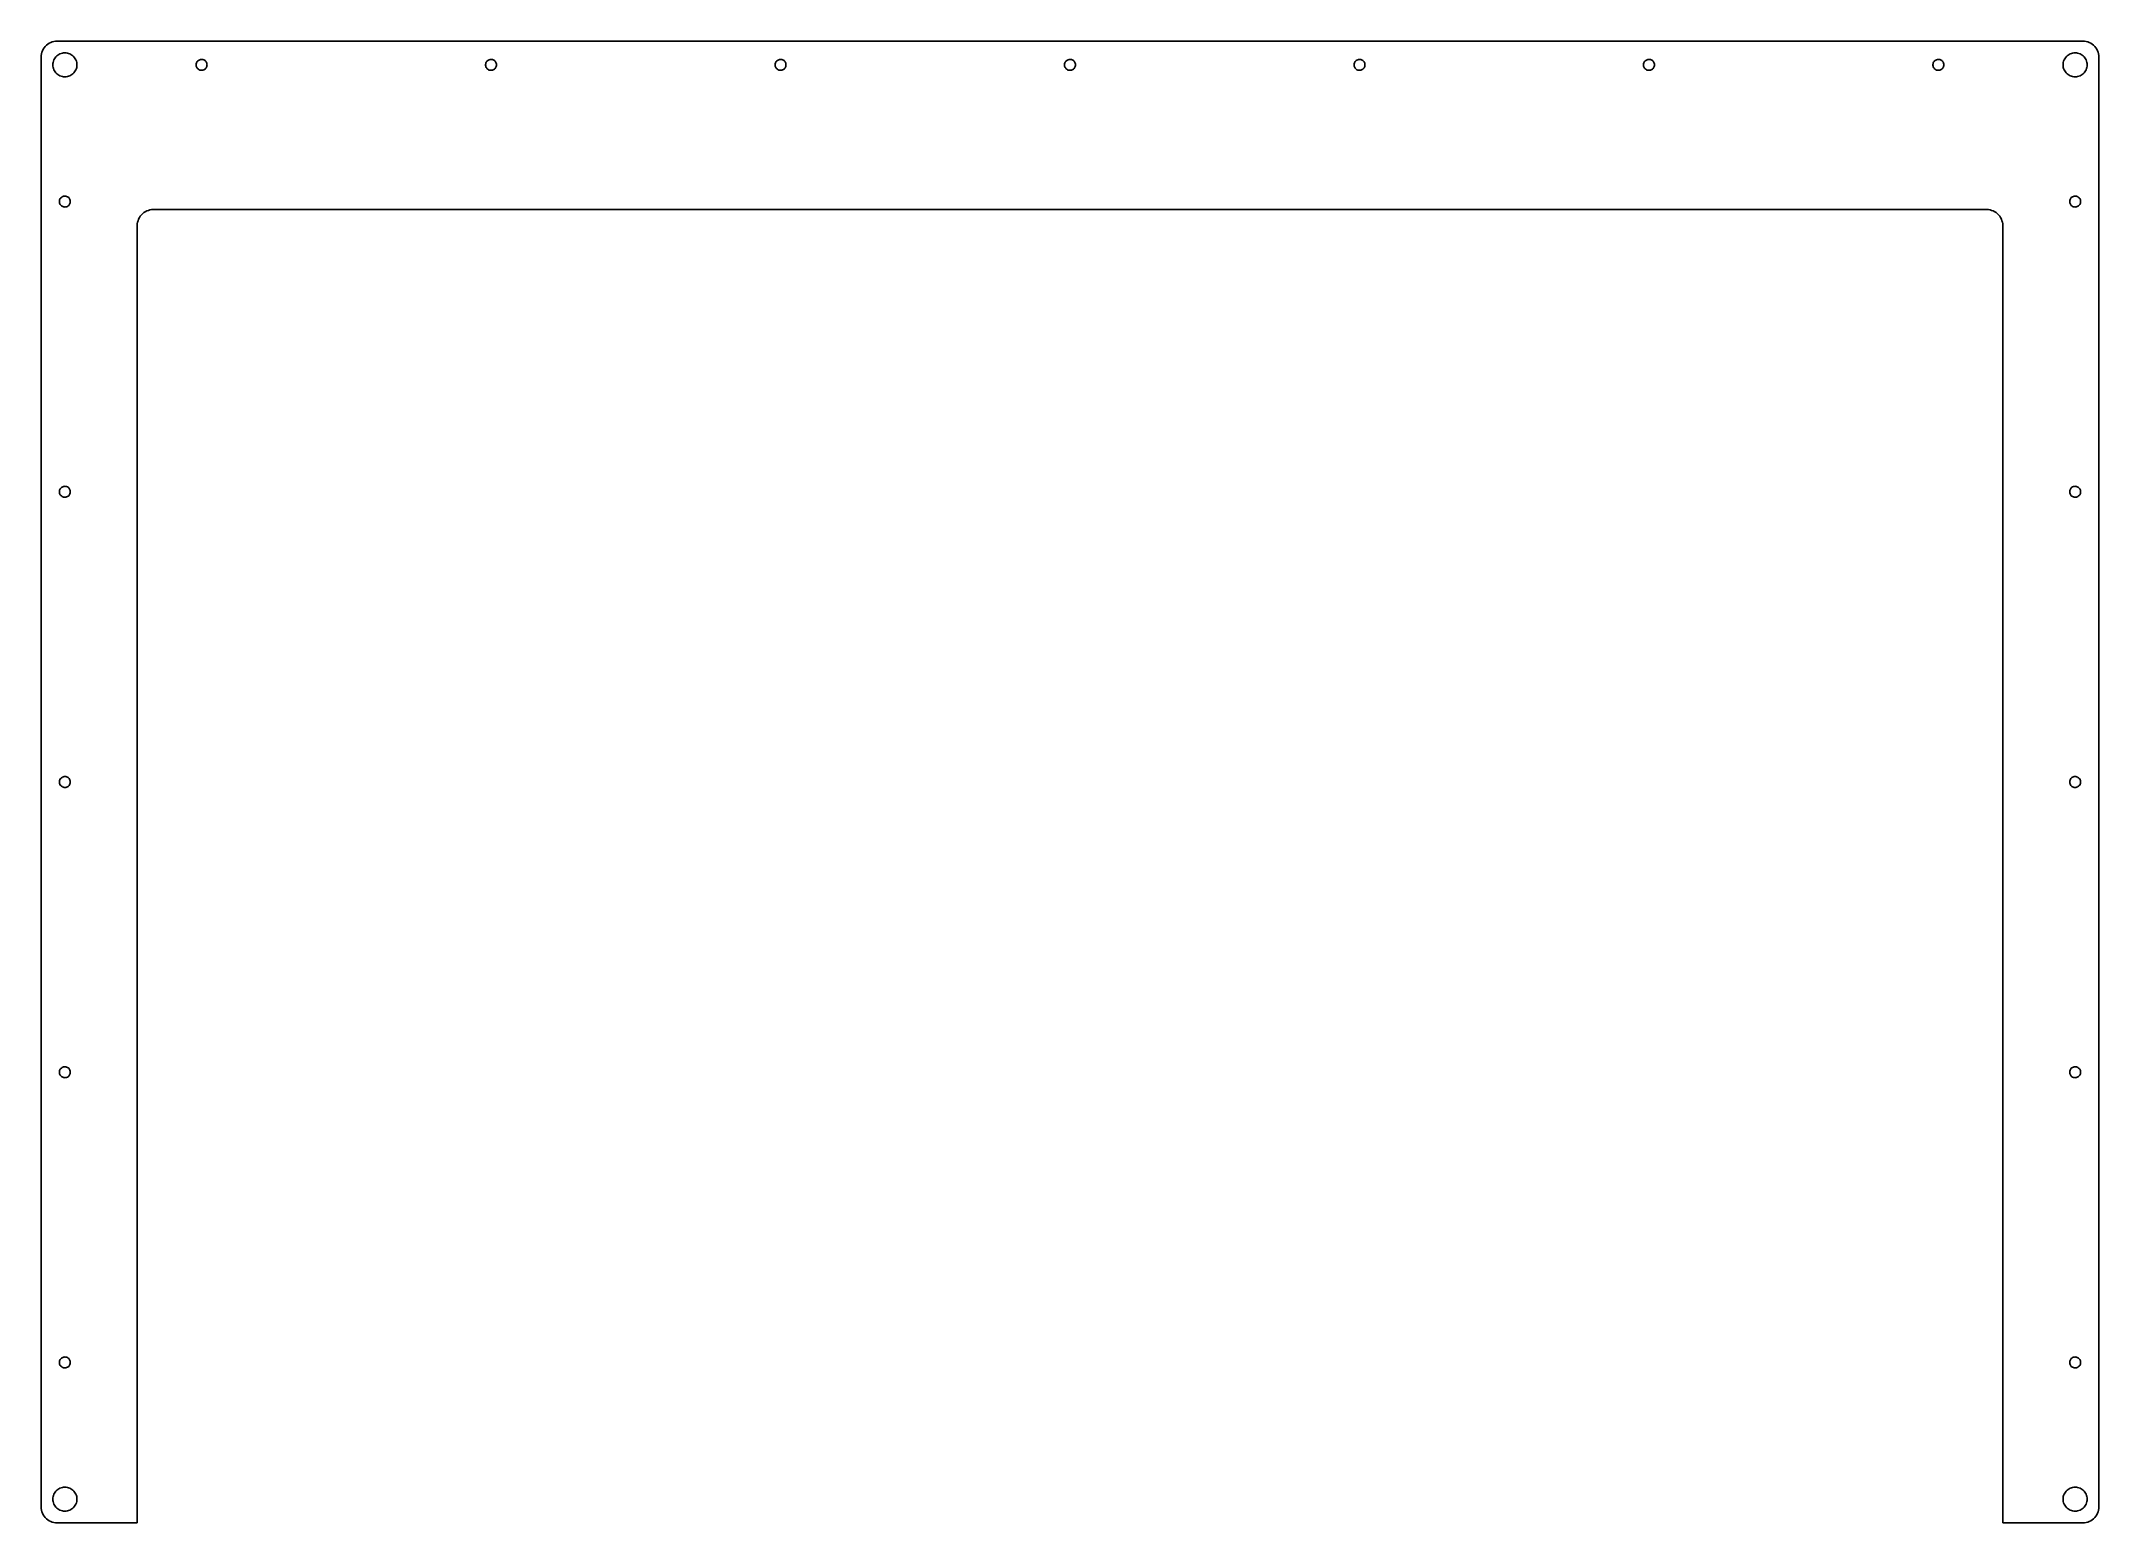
# Model space of a CAD drawing. Header units: metres. Extents: x -320 to 320, y -230 to 230.
import ezdxf

# ---------------------------------------------------------------- set-up
doc = ezdxf.new("R2010")
doc.units = ezdxf.units.M

msp = doc.modelspace()

# ---------------------------------------------------------------- linework, layer by layer
for p, q in [((-315.398, 230.348), (-315.915, 230.266)), ((-314.875, 230.375), (-315.398, 230.348)), ((314.875, 230.375), (-314.875, 230.375)), ((315.398, 230.348), (314.875, 230.375)), ((315.915, 230.266), (315.398, 230.348)), ((-319.848, 225.898), (-319.875, 225.375)), ((-319.875, 225.375), (-319.875, -225.375)), ((-319.766, 226.415), (-319.848, 225.898)), ((-319.63, 226.92), (-319.766, 226.415)), ((-319.443, 227.409), (-319.63, 226.92)), ((-319.205, 227.875), (-319.443, 227.409)), ((-318.92, 228.314), (-319.205, 227.875)), ((-318.591, 228.721), (-318.92, 228.314)), ((-318.221, 229.091), (-318.591, 228.721)), ((-317.814, 229.42), (-318.221, 229.091)), ((-317.375, 229.705), (-317.814, 229.42)), ((-316.909, 229.943), (-317.375, 229.705)), ((-316.42, 230.13), (-316.909, 229.943)), ((-315.915, 230.266), (-316.42, 230.13)), ((-316.168, 223.78), (-316.066, 224.159)), ((-316.066, 224.159), (-315.926, 224.525)), ((-315.926, 224.525), (-315.748, 224.875)), ((-315.748, 224.875), (-315.534, 225.204)), ((-315.534, 225.204), (-315.287, 225.509)), ((-315.287, 225.509), (-315.009, 225.787)), ((-315.009, 225.787), (-314.704, 226.034)), ((-314.704, 226.034), (-314.375, 226.248)), ((-314.375, 226.248), (-314.025, 226.426)), ((-314.025, 226.426), (-313.659, 226.566)), ((-313.659, 226.566), (-313.28, 226.668)), ((-313.28, 226.668), (-312.892, 226.729)), ((-312.892, 226.729), (-312.5, 226.75)), ((-312.5, 226.75), (-312.108, 226.729)), ((-312.108, 226.729), (-311.72, 226.668)), ((-311.72, 226.668), (-311.341, 226.566)), ((-311.341, 226.566), (-310.975, 226.426)), ((-310.975, 226.426), (-310.625, 226.248)), ((-310.625, 226.248), (-310.296, 226.034)), ((-310.296, 226.034), (-309.991, 225.787)), ((-309.991, 225.787), (-309.713, 225.509)), ((-309.713, 225.509), (-309.466, 225.204)), ((-309.466, 225.204), (-309.252, 224.875)), ((-309.252, 224.875), (-309.074, 224.525)), ((-309.074, 224.525), (-308.934, 224.159)), ((-308.934, 224.159), (-308.832, 223.78)), ((-271.482, 223.832), (-271.346, 224.039)), ((-271.346, 224.039), (-271.18, 224.224)), ((-271.18, 224.224), (-270.989, 224.383)), ((-270.989, 224.383), (-270.777, 224.512)), ((-270.777, 224.512), (-270.549, 224.609)), ((-270.549, 224.609), (-270.309, 224.672)), ((-270.309, 224.672), (-270.062, 224.699)), ((-270.062, 224.699), (-269.814, 224.69)), ((-269.814, 224.69), (-269.57, 224.645)), ((-269.57, 224.645), (-269.335, 224.565)), ((-269.335, 224.565), (-269.114, 224.451)), ((-269.114, 224.451), (-268.913, 224.307)), ((-268.913, 224.307), (-268.734, 224.134)), ((-268.734, 224.134), (-268.582, 223.938)), ((-268.582, 223.938), (-268.461, 223.722)), ((-181.482, 223.832), (-181.346, 224.039)), ((-181.346, 224.039), (-181.18, 224.224)), ((-181.18, 224.224), (-180.989, 224.383)), ((-180.989, 224.383), (-180.777, 224.512)), ((-180.777, 224.512), (-180.549, 224.609)), ((-180.549, 224.609), (-180.309, 224.672)), ((-180.309, 224.672), (-180.062, 224.699)), ((-180.062, 224.699), (-179.814, 224.69)), ((-179.814, 224.69), (-179.57, 224.645)), ((-179.57, 224.645), (-179.335, 224.565)), ((-179.335, 224.565), (-179.114, 224.451)), ((-179.114, 224.451), (-178.913, 224.307)), ((-178.913, 224.307), (-178.734, 224.134)), ((-178.734, 224.134), (-178.582, 223.938)), ((-178.582, 223.938), (-178.461, 223.722)), ((-91.4825, 223.832), (-91.3455, 224.039)), ((-91.3455, 224.039), (-91.1799, 224.224)), ((-91.1799, 224.224), (-90.9892, 224.383)), ((-90.9892, 224.383), (-90.7773, 224.512)), ((-90.7773, 224.512), (-90.5489, 224.609)), ((-90.5489, 224.609), (-90.3088, 224.672)), ((-90.3088, 224.672), (-90.0621, 224.699)), ((-90.0621, 224.699), (-89.8141, 224.69)), ((-89.8141, 224.69), (-89.57, 224.645)), ((-89.57, 224.645), (-89.3351, 224.565)), ((-89.3351, 224.565), (-89.1144, 224.451)), ((-89.1144, 224.451), (-88.9126, 224.307)), ((-88.9126, 224.307), (-88.7339, 224.134)), ((-88.7339, 224.134), (-88.5822, 223.938)), ((-88.5822, 223.938), (-88.4607, 223.722)), ((-1.48248, 223.832), (-1.34554, 224.039)), ((-1.34554, 224.039), (-1.17992, 224.224)), ((-1.17992, 224.224), (-0.989151, 224.383)), ((-0.989151, 224.383), (-0.777298, 224.512)), ((-0.777298, 224.512), (-0.548889, 224.609)), ((-0.548889, 224.609), (-0.308777, 224.672)), ((-0.308777, 224.672), (-0.062073, 224.699)), ((-0.062073, 224.699), (0.185928, 224.69)), ((0.185928, 224.69), (0.429977, 224.645)), ((0.429977, 224.645), (0.664871, 224.565)), ((0.664871, 224.565), (0.88559, 224.451)), ((0.88559, 224.451), (1.08743, 224.307)), ((1.08743, 224.307), (1.2661, 224.134)), ((1.2661, 224.134), (1.41779, 223.938)), ((1.41779, 223.938), (1.53926, 223.722)), ((88.5175, 223.832), (88.6544, 224.039)), ((88.6544, 224.039), (88.8201, 224.224)), ((88.8201, 224.224), (89.0108, 224.383)), ((89.0108, 224.383), (89.2227, 224.512)), ((89.2227, 224.512), (89.4511, 224.609)), ((89.4511, 224.609), (89.6912, 224.672)), ((89.6912, 224.672), (89.9379, 224.699)), ((89.9379, 224.699), (90.1859, 224.69)), ((90.1859, 224.69), (90.43, 224.645)), ((90.43, 224.645), (90.6649, 224.565)), ((90.6649, 224.565), (90.8856, 224.451)), ((90.8856, 224.451), (91.0874, 224.307)), ((91.0874, 224.307), (91.2661, 224.134)), ((91.2661, 224.134), (91.4178, 223.938)), ((91.4178, 223.938), (91.5393, 223.722)), ((178.518, 223.832), (178.654, 224.039)), ((178.654, 224.039), (178.82, 224.224)), ((178.82, 224.224), (179.011, 224.383)), ((179.011, 224.383), (179.223, 224.512)), ((179.223, 224.512), (179.451, 224.609)), ((179.451, 224.609), (179.691, 224.672)), ((179.691, 224.672), (179.938, 224.699)), ((179.938, 224.699), (180.186, 224.69)), ((180.186, 224.69), (180.43, 224.645)), ((180.43, 224.645), (180.665, 224.565)), ((180.665, 224.565), (180.886, 224.451)), ((180.886, 224.451), (181.087, 224.307)), ((181.087, 224.307), (181.266, 224.134)), ((181.266, 224.134), (181.418, 223.938)), ((181.418, 223.938), (181.539, 223.722)), ((268.518, 223.832), (268.654, 224.039)), ((268.654, 224.039), (268.82, 224.224)), ((268.82, 224.224), (269.011, 224.383)), ((269.011, 224.383), (269.223, 224.512)), ((269.223, 224.512), (269.451, 224.609)), ((269.451, 224.609), (269.691, 224.672)), ((269.691, 224.672), (269.938, 224.699)), ((269.938, 224.699), (270.186, 224.69)), ((270.186, 224.69), (270.43, 224.645)), ((270.43, 224.645), (270.665, 224.565)), ((270.665, 224.565), (270.886, 224.451)), ((270.886, 224.451), (271.087, 224.307)), ((271.087, 224.307), (271.266, 224.134)), ((271.266, 224.134), (271.418, 223.938)), ((271.418, 223.938), (271.539, 223.722)), ((308.832, 223.78), (308.934, 224.159)), ((308.934, 224.159), (309.074, 224.525)), ((309.074, 224.525), (309.252, 224.875)), ((309.252, 224.875), (309.466, 225.204)), ((309.466, 225.204), (309.713, 225.509)), ((309.713, 225.509), (309.991, 225.787)), ((309.991, 225.787), (310.296, 226.034)), ((310.296, 226.034), (310.625, 226.248)), ((310.625, 226.248), (310.975, 226.426)), ((310.975, 226.426), (311.341, 226.566)), ((311.341, 226.566), (311.72, 226.668)), ((311.72, 226.668), (312.108, 226.729)), ((312.108, 226.729), (312.5, 226.75)), ((312.5, 226.75), (312.892, 226.729)), ((312.892, 226.729), (313.28, 226.668)), ((313.28, 226.668), (313.659, 226.566)), ((313.659, 226.566), (314.025, 226.426)), ((314.025, 226.426), (314.375, 226.248)), ((314.375, 226.248), (314.704, 226.034)), ((314.704, 226.034), (315.009, 225.787)), ((315.009, 225.787), (315.287, 225.509)), ((315.287, 225.509), (315.534, 225.204)), ((315.534, 225.204), (315.748, 224.875)), ((315.748, 224.875), (315.926, 224.525)), ((316.42, 230.13), (315.915, 230.266)), ((315.926, 224.525), (316.066, 224.159)), ((316.066, 224.159), (316.168, 223.78)), ((316.909, 229.943), (316.42, 230.13)), ((317.375, 229.705), (316.909, 229.943)), ((317.814, 229.42), (317.375, 229.705)), ((318.221, 229.091), (317.814, 229.42)), ((318.591, 228.721), (318.221, 229.091)), ((318.92, 228.314), (318.591, 228.721)), ((319.205, 227.875), (318.92, 228.314)), ((319.443, 227.409), (319.205, 227.875)), ((319.63, 226.92), (319.443, 227.409)), ((319.766, 226.415), (319.63, 226.92)), ((319.848, 225.898), (319.766, 226.415)), ((319.875, 225.375), (319.848, 225.898)), ((319.875, -225.375), (319.875, 225.375)), ((-316.25, 223), (-316.229, 223.392)), ((-316.229, 222.608), (-316.25, 223)), ((-316.229, 223.392), (-316.168, 223.78)), ((-316.168, 222.22), (-316.229, 222.608)), ((-316.066, 221.841), (-316.168, 222.22)), ((-315.926, 221.475), (-316.066, 221.841)), ((-315.748, 221.125), (-315.926, 221.475)), ((-315.534, 220.796), (-315.748, 221.125)), ((-315.287, 220.491), (-315.534, 220.796)), ((-315.009, 220.213), (-315.287, 220.491)), ((-314.704, 219.966), (-315.009, 220.213)), ((-314.375, 219.752), (-314.704, 219.966)), ((-314.025, 219.574), (-314.375, 219.752)), ((-313.659, 219.434), (-314.025, 219.574)), ((-313.28, 219.332), (-313.659, 219.434)), ((-312.892, 219.271), (-313.28, 219.332)), ((-312.5, 219.25), (-312.892, 219.271)), ((-312.108, 219.271), (-312.5, 219.25)), ((-311.72, 219.332), (-312.108, 219.271)), ((-311.341, 219.434), (-311.72, 219.332)), ((-310.975, 219.574), (-311.341, 219.434)), ((-310.625, 219.752), (-310.975, 219.574)), ((-310.296, 219.966), (-310.625, 219.752)), ((-309.991, 220.213), (-310.296, 219.966)), ((-309.713, 220.491), (-309.991, 220.213)), ((-309.466, 220.796), (-309.713, 220.491)), ((-309.252, 221.125), (-309.466, 220.796)), ((-309.074, 221.475), (-309.252, 221.125)), ((-308.934, 221.841), (-309.074, 221.475)), ((-308.832, 222.22), (-308.934, 221.841)), ((-308.832, 223.78), (-308.771, 223.392)), ((-308.771, 222.608), (-308.832, 222.22)), ((-308.771, 223.392), (-308.75, 223)), ((-308.75, 223), (-308.771, 222.608)), ((-271.695, 223.124), (-271.659, 223.37)), ((-271.695, 222.876), (-271.695, 223.124)), ((-271.659, 222.63), (-271.695, 222.876)), ((-271.659, 223.37), (-271.588, 223.607)), ((-271.588, 222.393), (-271.659, 222.63)), ((-271.588, 223.607), (-271.482, 223.832)), ((-271.482, 222.168), (-271.588, 222.393)), ((-271.346, 221.961), (-271.482, 222.168)), ((-271.18, 221.776), (-271.346, 221.961)), ((-270.989, 221.617), (-271.18, 221.776)), ((-270.777, 221.488), (-270.989, 221.617)), ((-270.549, 221.391), (-270.777, 221.488)), ((-270.309, 221.328), (-270.549, 221.391)), ((-270.062, 221.301), (-270.309, 221.328)), ((-269.814, 221.31), (-270.062, 221.301)), ((-269.57, 221.355), (-269.814, 221.31)), ((-269.335, 221.435), (-269.57, 221.355)), ((-269.114, 221.549), (-269.335, 221.435)), ((-268.913, 221.693), (-269.114, 221.549)), ((-268.734, 221.866), (-268.913, 221.693)), ((-268.582, 222.062), (-268.734, 221.866)), ((-268.461, 222.278), (-268.582, 222.062)), ((-268.461, 223.722), (-268.372, 223.49)), ((-268.372, 222.51), (-268.461, 222.278)), ((-268.372, 223.49), (-268.318, 223.248)), ((-268.318, 222.752), (-268.372, 222.51)), ((-268.318, 223.248), (-268.3, 223)), ((-268.3, 223), (-268.318, 222.752)), ((-181.695, 223.124), (-181.659, 223.37)), ((-181.695, 222.876), (-181.695, 223.124)), ((-181.659, 222.63), (-181.695, 222.876)), ((-181.659, 223.37), (-181.588, 223.607)), ((-181.588, 222.393), (-181.659, 222.63)), ((-181.588, 223.607), (-181.482, 223.832)), ((-181.482, 222.168), (-181.588, 222.393)), ((-181.346, 221.961), (-181.482, 222.168)), ((-181.18, 221.776), (-181.346, 221.961)), ((-180.989, 221.617), (-181.18, 221.776)), ((-180.777, 221.488), (-180.989, 221.617)), ((-180.549, 221.391), (-180.777, 221.488)), ((-180.309, 221.328), (-180.549, 221.391)), ((-180.062, 221.301), (-180.309, 221.328)), ((-179.814, 221.31), (-180.062, 221.301)), ((-179.57, 221.355), (-179.814, 221.31)), ((-179.335, 221.435), (-179.57, 221.355)), ((-179.114, 221.549), (-179.335, 221.435)), ((-178.913, 221.693), (-179.114, 221.549)), ((-178.734, 221.866), (-178.913, 221.693)), ((-178.582, 222.062), (-178.734, 221.866)), ((-178.461, 222.278), (-178.582, 222.062)), ((-178.461, 223.722), (-178.372, 223.49)), ((-178.372, 222.51), (-178.461, 222.278)), ((-178.372, 223.49), (-178.318, 223.248)), ((-178.318, 222.752), (-178.372, 222.51)), ((-178.318, 223.248), (-178.3, 223)), ((-178.3, 223), (-178.318, 222.752)), ((-91.6955, 223.124), (-91.6593, 223.37)), ((-91.6955, 222.876), (-91.6955, 223.124)), ((-91.6593, 222.63), (-91.6955, 222.876)), ((-91.6593, 223.37), (-91.5878, 223.607)), ((-91.5878, 222.393), (-91.6593, 222.63)), ((-91.5878, 223.607), (-91.4825, 223.832)), ((-91.4825, 222.168), (-91.5878, 222.393)), ((-91.3455, 221.961), (-91.4825, 222.168)), ((-91.1799, 221.776), (-91.3455, 221.961)), ((-90.9892, 221.617), (-91.1799, 221.776)), ((-90.7773, 221.488), (-90.9892, 221.617)), ((-90.5489, 221.391), (-90.7773, 221.488)), ((-90.3088, 221.328), (-90.5489, 221.391)), ((-90.0621, 221.301), (-90.3088, 221.328)), ((-89.8141, 221.31), (-90.0621, 221.301)), ((-89.57, 221.355), (-89.8141, 221.31)), ((-89.3351, 221.435), (-89.57, 221.355)), ((-89.1144, 221.549), (-89.3351, 221.435)), ((-88.9126, 221.693), (-89.1144, 221.549)), ((-88.7339, 221.866), (-88.9126, 221.693)), ((-88.5822, 222.062), (-88.7339, 221.866)), ((-88.4607, 222.278), (-88.5822, 222.062)), ((-88.4607, 223.722), (-88.3721, 223.49)), ((-88.3721, 222.51), (-88.4607, 222.278)), ((-88.3721, 223.49), (-88.3181, 223.248)), ((-88.3181, 222.752), (-88.3721, 222.51)), ((-88.3181, 223.248), (-88.3, 223)), ((-88.3, 223), (-88.3181, 222.752)), ((-1.69545, 223.124), (-1.65932, 223.37)), ((-1.69545, 222.876), (-1.69545, 223.124)), ((-1.65932, 222.63), (-1.69545, 222.876)), ((-1.65932, 223.37), (-1.58781, 223.607)), ((-1.58781, 222.393), (-1.65932, 222.63)), ((-1.58781, 223.607), (-1.48248, 223.832)), ((-1.48248, 222.168), (-1.58781, 222.393)), ((-1.34554, 221.961), (-1.48248, 222.168)), ((-1.17992, 221.776), (-1.34554, 221.961)), ((-0.989151, 221.617), (-1.17992, 221.776)), ((-0.777298, 221.488), (-0.989151, 221.617)), ((-0.548889, 221.391), (-0.777298, 221.488)), ((-0.308777, 221.328), (-0.548889, 221.391)), ((-0.062073, 221.301), (-0.308777, 221.328)), ((0.185928, 221.31), (-0.062073, 221.301)), ((0.429977, 221.355), (0.185928, 221.31)), ((0.664871, 221.435), (0.429977, 221.355)), ((0.88559, 221.549), (0.664871, 221.435)), ((1.08743, 221.693), (0.88559, 221.549)), ((1.2661, 221.866), (1.08743, 221.693)), ((1.41779, 222.062), (1.2661, 221.866)), ((1.53926, 222.278), (1.41779, 222.062)), ((1.53926, 223.722), (1.62791, 223.49)), ((1.62791, 222.51), (1.53926, 222.278)), ((1.62791, 223.49), (1.68187, 223.248)), ((1.68187, 222.752), (1.62791, 222.51)), ((1.68187, 223.248), (1.7, 223)), ((1.7, 223), (1.68187, 222.752)), ((88.3045, 223.124), (88.3407, 223.37)), ((88.3045, 222.876), (88.3045, 223.124)), ((88.3407, 222.63), (88.3045, 222.876)), ((88.3407, 223.37), (88.4122, 223.607)), ((88.4122, 222.393), (88.3407, 222.63)), ((88.4122, 223.607), (88.5175, 223.832)), ((88.5175, 222.168), (88.4122, 222.393)), ((88.6544, 221.961), (88.5175, 222.168)), ((88.8201, 221.776), (88.6544, 221.961)), ((89.0108, 221.617), (88.8201, 221.776)), ((89.2227, 221.488), (89.0108, 221.617)), ((89.4511, 221.391), (89.2227, 221.488)), ((89.6912, 221.328), (89.4511, 221.391)), ((89.9379, 221.301), (89.6912, 221.328)), ((90.1859, 221.31), (89.9379, 221.301)), ((90.43, 221.355), (90.1859, 221.31)), ((90.6649, 221.435), (90.43, 221.355)), ((90.8856, 221.549), (90.6649, 221.435)), ((91.0874, 221.693), (90.8856, 221.549)), ((91.2661, 221.866), (91.0874, 221.693)), ((91.4178, 222.062), (91.2661, 221.866)), ((91.5393, 222.278), (91.4178, 222.062)), ((91.5393, 223.722), (91.6279, 223.49)), ((91.6279, 222.51), (91.5393, 222.278)), ((91.6279, 223.49), (91.6819, 223.248)), ((91.6819, 222.752), (91.6279, 222.51)), ((91.6819, 223.248), (91.7, 223)), ((91.7, 223), (91.6819, 222.752)), ((178.305, 223.124), (178.341, 223.37)), ((178.305, 222.876), (178.305, 223.124)), ((178.341, 222.63), (178.305, 222.876)), ((178.341, 223.37), (178.412, 223.607)), ((178.412, 222.393), (178.341, 222.63)), ((178.412, 223.607), (178.518, 223.832)), ((178.518, 222.168), (178.412, 222.393)), ((178.654, 221.961), (178.518, 222.168)), ((178.82, 221.776), (178.654, 221.961)), ((179.011, 221.617), (178.82, 221.776)), ((179.223, 221.488), (179.011, 221.617)), ((179.451, 221.391), (179.223, 221.488)), ((179.691, 221.328), (179.451, 221.391)), ((179.938, 221.301), (179.691, 221.328)), ((180.186, 221.31), (179.938, 221.301)), ((180.43, 221.355), (180.186, 221.31)), ((180.665, 221.435), (180.43, 221.355)), ((180.886, 221.549), (180.665, 221.435)), ((181.087, 221.693), (180.886, 221.549)), ((181.266, 221.866), (181.087, 221.693)), ((181.418, 222.062), (181.266, 221.866)), ((181.539, 222.278), (181.418, 222.062)), ((181.539, 223.722), (181.628, 223.49)), ((181.628, 222.51), (181.539, 222.278)), ((181.628, 223.49), (181.682, 223.248)), ((181.682, 222.752), (181.628, 222.51)), ((181.682, 223.248), (181.7, 223)), ((181.7, 223), (181.682, 222.752)), ((268.305, 223.124), (268.341, 223.37)), ((268.305, 222.876), (268.305, 223.124)), ((268.341, 222.63), (268.305, 222.876)), ((268.341, 223.37), (268.412, 223.607)), ((268.412, 222.393), (268.341, 222.63)), ((268.412, 223.607), (268.518, 223.832)), ((268.518, 222.168), (268.412, 222.393)), ((268.654, 221.961), (268.518, 222.168)), ((268.82, 221.776), (268.654, 221.961)), ((269.011, 221.617), (268.82, 221.776)), ((269.223, 221.488), (269.011, 221.617)), ((269.451, 221.391), (269.223, 221.488)), ((269.691, 221.328), (269.451, 221.391)), ((269.938, 221.301), (269.691, 221.328)), ((270.186, 221.31), (269.938, 221.301)), ((270.43, 221.355), (270.186, 221.31)), ((270.665, 221.435), (270.43, 221.355)), ((270.886, 221.549), (270.665, 221.435)), ((271.087, 221.693), (270.886, 221.549)), ((271.266, 221.866), (271.087, 221.693)), ((271.418, 222.062), (271.266, 221.866)), ((271.539, 222.278), (271.418, 222.062)), ((271.539, 223.722), (271.628, 223.49)), ((271.628, 222.51), (271.539, 222.278)), ((271.628, 223.49), (271.682, 223.248)), ((271.682, 222.752), (271.628, 222.51)), ((271.682, 223.248), (271.7, 223)), ((271.7, 223), (271.682, 222.752)), ((308.75, 223), (308.771, 223.392)), ((308.771, 222.608), (308.75, 223)), ((308.771, 223.392), (308.832, 223.78)), ((308.832, 222.22), (308.771, 222.608)), ((308.934, 221.841), (308.832, 222.22)), ((309.074, 221.475), (308.934, 221.841)), ((309.252, 221.125), (309.074, 221.475)), ((309.466, 220.796), (309.252, 221.125)), ((309.713, 220.491), (309.466, 220.796)), ((309.991, 220.213), (309.713, 220.491)), ((310.296, 219.966), (309.991, 220.213)), ((310.625, 219.752), (310.296, 219.966)), ((310.975, 219.574), (310.625, 219.752)), ((311.341, 219.434), (310.975, 219.574)), ((311.72, 219.332), (311.341, 219.434)), ((312.108, 219.271), (311.72, 219.332)), ((312.5, 219.25), (312.108, 219.271)), ((312.892, 219.271), (312.5, 219.25)), ((313.28, 219.332), (312.892, 219.271)), ((313.659, 219.434), (313.28, 219.332)), ((314.025, 219.574), (313.659, 219.434)), ((314.375, 219.752), (314.025, 219.574)), ((314.704, 219.966), (314.375, 219.752)), ((315.009, 220.213), (314.704, 219.966)), ((315.287, 220.491), (315.009, 220.213)), ((315.534, 220.796), (315.287, 220.491)), ((315.748, 221.125), (315.534, 220.796)), ((315.926, 221.475), (315.748, 221.125)), ((316.066, 221.841), (315.926, 221.475)), ((316.168, 222.22), (316.066, 221.841)), ((316.168, 223.78), (316.229, 223.392)), ((316.229, 222.608), (316.168, 222.22)), ((316.229, 223.392), (316.25, 223)), ((316.25, 223), (316.229, 222.608)), ((-314.2, 180.5), (-314.182, 180.748)), ((-314.182, 180.252), (-314.2, 180.5)), ((-314.182, 180.748), (-314.128, 180.99)), ((-314.128, 180.01), (-314.182, 180.252)), ((-314.128, 180.99), (-314.039, 181.222)), ((-314.039, 179.778), (-314.128, 180.01)), ((-314.039, 181.222), (-313.918, 181.438)), ((-313.918, 179.562), (-314.039, 179.778)), ((-313.918, 181.438), (-313.766, 181.634)), ((-313.766, 179.366), (-313.918, 179.562)), ((-313.766, 181.634), (-313.587, 181.807)), ((-313.587, 179.193), (-313.766, 179.366)), ((-313.587, 181.807), (-313.386, 181.951)), ((-313.386, 179.049), (-313.587, 179.193)), ((-313.386, 181.951), (-313.165, 182.065)), ((-313.165, 182.065), (-312.93, 182.145)), ((-312.93, 182.145), (-312.686, 182.19)), ((-312.686, 182.19), (-312.438, 182.199)), ((-312.438, 182.199), (-312.191, 182.172)), ((-312.191, 182.172), (-311.951, 182.109)), ((-311.951, 182.109), (-311.723, 182.012)), ((-311.723, 182.012), (-311.511, 181.883)), ((-311.511, 181.883), (-311.32, 181.724)), ((-311.32, 179.276), (-311.511, 179.117)), ((-311.32, 181.724), (-311.154, 181.539)), ((-311.154, 179.461), (-311.32, 179.276)), ((-311.154, 181.539), (-311.018, 181.332)), ((-311.018, 179.668), (-311.154, 179.461)), ((-311.018, 181.332), (-310.912, 181.107)), ((-310.912, 179.893), (-311.018, 179.668)), ((-310.912, 181.107), (-310.841, 180.87)), ((-310.841, 180.13), (-310.912, 179.893)), ((-310.841, 180.87), (-310.805, 180.624)), ((-310.805, 180.376), (-310.841, 180.13)), ((-310.805, 180.624), (-310.805, 180.376)), ((310.805, 180.624), (310.841, 180.87)), ((310.805, 180.376), (310.805, 180.624)), ((310.841, 180.13), (310.805, 180.376)), ((310.841, 180.87), (310.912, 181.107)), ((310.912, 179.893), (310.841, 180.13)), ((310.912, 181.107), (311.018, 181.332)), ((311.018, 179.668), (310.912, 179.893)), ((311.018, 181.332), (311.154, 181.539)), ((311.154, 179.461), (311.018, 179.668)), ((311.154, 181.539), (311.32, 181.724)), ((311.32, 179.276), (311.154, 179.461)), ((311.32, 181.724), (311.511, 181.883)), ((311.511, 179.117), (311.32, 179.276)), ((311.511, 181.883), (311.723, 182.012)), ((311.723, 182.012), (311.951, 182.109)), ((311.951, 182.109), (312.191, 182.172)), ((312.191, 182.172), (312.438, 182.199)), ((312.438, 182.199), (312.686, 182.19)), ((312.686, 182.19), (312.93, 182.145)), ((312.93, 182.145), (313.165, 182.065)), ((313.165, 182.065), (313.386, 181.951)), ((313.386, 181.951), (313.587, 181.807)), ((313.587, 179.193), (313.386, 179.049)), ((313.587, 181.807), (313.766, 181.634)), ((313.766, 179.366), (313.587, 179.193)), ((313.766, 181.634), (313.918, 181.438)), ((313.918, 179.562), (313.766, 179.366)), ((313.918, 181.438), (314.039, 181.222)), ((314.039, 179.778), (313.918, 179.562)), ((314.039, 181.222), (314.128, 180.99)), ((314.128, 180.01), (314.039, 179.778)), ((314.128, 180.99), (314.182, 180.748)), ((314.182, 180.252), (314.128, 180.01)), ((314.182, 180.748), (314.2, 180.5)), ((314.2, 180.5), (314.182, 180.252)), ((-313.165, 178.935), (-313.386, 179.049)), ((-312.93, 178.855), (-313.165, 178.935)), ((-312.686, 178.81), (-312.93, 178.855)), ((-312.438, 178.801), (-312.686, 178.81)), ((-312.191, 178.828), (-312.438, 178.801)), ((-311.951, 178.891), (-312.191, 178.828)), ((-311.723, 178.988), (-311.951, 178.891)), ((-311.511, 179.117), (-311.723, 178.988)), ((-290, 173), (-289.973, 173.523)), ((-290, -230.375), (-290, 173)), ((-289.973, 173.523), (-289.891, 174.04)), ((-289.891, 174.04), (-289.755, 174.545)), ((-289.755, 174.545), (-289.568, 175.034)), ((-289.568, 175.034), (-289.33, 175.5)), ((-289.33, 175.5), (-289.045, 175.939)), ((-289.045, 175.939), (-288.716, 176.346)), ((-288.716, 176.346), (-288.346, 176.716)), ((-288.346, 176.716), (-287.939, 177.045)), ((-287.939, 177.045), (-287.5, 177.33)), ((-287.5, 177.33), (-287.034, 177.568)), ((-287.034, 177.568), (-286.545, 177.755)), ((-286.545, 177.755), (-286.04, 177.891)), ((-286.04, 177.891), (-285.523, 177.973)), ((-285.523, 177.973), (-285, 178)), ((-285, 178), (285, 178)), ((285, 178), (285.523, 177.973)), ((285.523, 177.973), (286.04, 177.891)), ((286.04, 177.891), (286.545, 177.755)), ((286.545, 177.755), (287.034, 177.568)), ((287.034, 177.568), (287.5, 177.33)), ((287.5, 177.33), (287.939, 177.045)), ((287.939, 177.045), (288.346, 176.716)), ((288.346, 176.716), (288.716, 176.346)), ((288.716, 176.346), (289.045, 175.939)), ((289.045, 175.939), (289.33, 175.5)), ((289.33, 175.5), (289.568, 175.034)), ((289.568, 175.034), (289.755, 174.545)), ((289.755, 174.545), (289.891, 174.04)), ((289.891, 174.04), (289.973, 173.523)), ((289.973, 173.523), (290, 173)), ((290, 173), (290, -230.375)), ((311.723, 178.988), (311.511, 179.117)), ((311.951, 178.891), (311.723, 178.988)), ((312.191, 178.828), (311.951, 178.891)), ((312.438, 178.801), (312.191, 178.828)), ((312.686, 178.81), (312.438, 178.801)), ((312.93, 178.855), (312.686, 178.81)), ((313.165, 178.935), (312.93, 178.855)), ((313.386, 179.049), (313.165, 178.935)), ((-314.2, 90.25), (-314.182, 90.4975)), ((-314.182, 90.0025), (-314.2, 90.25)), ((-314.182, 90.4975), (-314.128, 90.7398)), ((-314.128, 89.7602), (-314.182, 90.0025)), ((-314.128, 90.7398), (-314.039, 90.9716)), ((-314.039, 89.5284), (-314.128, 89.7602)), ((-314.039, 90.9716), (-313.918, 91.188)), ((-313.918, 91.188), (-313.766, 91.3844)), ((-313.766, 91.3844), (-313.587, 91.5567)), ((-313.587, 91.5567), (-313.386, 91.7011)), ((-313.386, 91.7011), (-313.165, 91.8146)), ((-313.165, 91.8146), (-312.93, 91.8947)), ((-312.93, 91.8947), (-312.686, 91.9398)), ((-312.686, 91.9398), (-312.438, 91.9489)), ((-312.438, 91.9489), (-312.191, 91.9217)), ((-312.191, 91.9217), (-311.951, 91.8589)), ((-311.951, 91.8589), (-311.723, 91.7619)), ((-311.723, 91.7619), (-311.511, 91.6326)), ((-311.511, 91.6326), (-311.32, 91.4738)), ((-311.32, 91.4738), (-311.154, 91.289)), ((-311.154, 91.289), (-311.018, 91.082)), ((-311.018, 91.082), (-310.912, 90.8573)), ((-310.912, 89.6427), (-311.018, 89.418)), ((-310.912, 90.8573), (-310.841, 90.6196)), ((-310.841, 89.8804), (-310.912, 89.6427)), ((-310.841, 90.6196), (-310.805, 90.3741)), ((-310.805, 90.1259), (-310.841, 89.8804)), ((-310.805, 90.3741), (-310.805, 90.1259)), ((310.805, 90.3741), (310.841, 90.6196)), ((310.805, 90.1259), (310.805, 90.3741)), ((310.841, 89.8804), (310.805, 90.1259)), ((310.841, 90.6196), (310.912, 90.8573)), ((310.912, 89.6427), (310.841, 89.8804)), ((310.912, 90.8573), (311.018, 91.082)), ((311.018, 89.418), (310.912, 89.6427)), ((311.018, 91.082), (311.154, 91.289)), ((311.154, 91.289), (311.32, 91.4738)), ((311.32, 91.4738), (311.511, 91.6326)), ((311.511, 91.6326), (311.723, 91.7619)), ((311.723, 91.7619), (311.951, 91.8589)), ((311.951, 91.8589), (312.191, 91.9217)), ((312.191, 91.9217), (312.438, 91.9489)), ((312.438, 91.9489), (312.686, 91.9398)), ((312.686, 91.9398), (312.93, 91.8947)), ((312.93, 91.8947), (313.165, 91.8146)), ((313.165, 91.8146), (313.386, 91.7011)), ((313.386, 91.7011), (313.587, 91.5567)), ((313.587, 91.5567), (313.766, 91.3844)), ((313.766, 91.3844), (313.918, 91.188)), ((313.918, 91.188), (314.039, 90.9716)), ((314.039, 90.9716), (314.128, 90.7398)), ((314.128, 89.7602), (314.039, 89.5284)), ((314.128, 90.7398), (314.182, 90.4975)), ((314.182, 90.0025), (314.128, 89.7602)), ((314.182, 90.4975), (314.2, 90.25)), ((314.2, 90.25), (314.182, 90.0025)), ((-313.918, 89.312), (-314.039, 89.5284)), ((-313.766, 89.1156), (-313.918, 89.312)), ((-313.587, 88.9433), (-313.766, 89.1156)), ((-313.386, 88.7989), (-313.587, 88.9433)), ((-313.165, 88.6854), (-313.386, 88.7989)), ((-312.93, 88.6053), (-313.165, 88.6854)), ((-312.686, 88.5602), (-312.93, 88.6053)), ((-312.438, 88.5511), (-312.686, 88.5602)), ((-312.191, 88.5783), (-312.438, 88.5511)), ((-311.951, 88.6411), (-312.191, 88.5783)), ((-311.723, 88.7381), (-311.951, 88.6411)), ((-311.511, 88.8674), (-311.723, 88.7381)), ((-311.32, 89.0262), (-311.511, 88.8674)), ((-311.154, 89.211), (-311.32, 89.0262)), ((-311.018, 89.418), (-311.154, 89.211)), ((311.154, 89.211), (311.018, 89.418)), ((311.32, 89.0262), (311.154, 89.211)), ((311.511, 88.8674), (311.32, 89.0262)), ((311.723, 88.7381), (311.511, 88.8674)), ((311.951, 88.6411), (311.723, 88.7381)), ((312.191, 88.5783), (311.951, 88.6411)), ((312.438, 88.5511), (312.191, 88.5783)), ((312.686, 88.5602), (312.438, 88.5511)), ((312.93, 88.6053), (312.686, 88.5602)), ((313.165, 88.6854), (312.93, 88.6053)), ((313.386, 88.7989), (313.165, 88.6854)), ((313.587, 88.9433), (313.386, 88.7989)), ((313.766, 89.1156), (313.587, 88.9433)), ((313.918, 89.312), (313.766, 89.1156)), ((314.039, 89.5284), (313.918, 89.312)), ((-314.2, 0), (-314.182, 0.247513)), ((-314.182, -0.247513), (-314.2, 0)), ((-314.182, 0.247513), (-314.128, 0.489761)), ((-314.128, 0.489761), (-314.039, 0.721573)), ((-314.039, 0.721573), (-313.918, 0.938004)), ((-313.918, 0.938004), (-313.766, 1.13443)), ((-313.766, 1.13443), (-313.587, 1.30669)), ((-313.587, 1.30669), (-313.386, 1.4511)), ((-313.386, 1.4511), (-313.165, 1.56458)), ((-313.165, 1.56458), (-312.93, 1.64471)), ((-312.93, 1.64471), (-312.686, 1.68979)), ((-312.686, 1.68979), (-312.438, 1.69885)), ((-312.438, 1.69885), (-312.191, 1.67171)), ((-312.191, 1.67171), (-311.951, 1.60893)), ((-311.951, 1.60893), (-311.723, 1.51187)), ((-311.723, 1.51187), (-311.511, 1.38258)), ((-311.511, 1.38258), (-311.32, 1.22383)), ((-311.32, 1.22383), (-311.154, 1.03899)), ((-311.154, 1.03899), (-311.018, 0.832001)), ((-311.018, 0.832001), (-310.912, 0.607285)), ((-310.912, 0.607285), (-310.841, 0.369629)), ((-310.841, 0.369629), (-310.805, 0.124084)), ((-310.805, 0.124084), (-310.805, -0.124084)), ((310.805, 0.124084), (310.841, 0.369629)), ((310.805, -0.124084), (310.805, 0.124084)), ((310.841, 0.369629), (310.912, 0.607285)), ((310.912, 0.607285), (311.018, 0.832001)), ((311.018, 0.832001), (311.154, 1.03899)), ((311.154, 1.03899), (311.32, 1.22383)), ((311.32, 1.22383), (311.511, 1.38258)), ((311.511, 1.38258), (311.723, 1.51187)), ((311.723, 1.51187), (311.951, 1.60893)), ((311.951, 1.60893), (312.191, 1.67171)), ((312.191, 1.67171), (312.438, 1.69885)), ((312.438, 1.69885), (312.686, 1.68979)), ((312.686, 1.68979), (312.93, 1.64471)), ((312.93, 1.64471), (313.165, 1.56458)), ((313.165, 1.56458), (313.386, 1.4511)), ((313.386, 1.4511), (313.587, 1.30669)), ((313.587, 1.30669), (313.766, 1.13443)), ((313.766, 1.13443), (313.918, 0.938004)), ((313.918, 0.938004), (314.039, 0.721573)), ((314.039, 0.721573), (314.128, 0.489761)), ((314.128, 0.489761), (314.182, 0.247513)), ((314.182, 0.247513), (314.2, 0)), ((314.2, 0), (314.182, -0.247513)), ((-314.128, -0.489761), (-314.182, -0.247513)), ((-314.039, -0.721573), (-314.128, -0.489761)), ((-313.918, -0.938004), (-314.039, -0.721573)), ((-313.766, -1.13443), (-313.918, -0.938004)), ((-313.587, -1.30669), (-313.766, -1.13443)), ((-313.386, -1.4511), (-313.587, -1.30669)), ((-313.165, -1.56458), (-313.386, -1.4511)), ((-312.93, -1.64471), (-313.165, -1.56458)), ((-312.686, -1.68979), (-312.93, -1.64471)), ((-312.438, -1.69885), (-312.686, -1.68979)), ((-312.191, -1.67171), (-312.438, -1.69885)), ((-311.951, -1.60893), (-312.191, -1.67171)), ((-311.723, -1.51187), (-311.951, -1.60893)), ((-311.511, -1.38258), (-311.723, -1.51187)), ((-311.32, -1.22383), (-311.511, -1.38258)), ((-311.154, -1.03899), (-311.32, -1.22383)), ((-311.018, -0.832001), (-311.154, -1.03899)), ((-310.912, -0.607285), (-311.018, -0.832001)), ((-310.841, -0.369629), (-310.912, -0.607285)), ((-310.805, -0.124084), (-310.841, -0.369629)), ((310.841, -0.369629), (310.805, -0.124084)), ((310.912, -0.607285), (310.841, -0.369629)), ((311.018, -0.832001), (310.912, -0.607285)), ((311.154, -1.03899), (311.018, -0.832001)), ((311.32, -1.22383), (311.154, -1.03899)), ((311.511, -1.38258), (311.32, -1.22383)), ((311.723, -1.51187), (311.511, -1.38258)), ((311.951, -1.60893), (311.723, -1.51187)), ((312.191, -1.67171), (311.951, -1.60893)), ((312.438, -1.69885), (312.191, -1.67171)), ((312.686, -1.68979), (312.438, -1.69885)), ((312.93, -1.64471), (312.686, -1.68979)), ((313.165, -1.56458), (312.93, -1.64471)), ((313.386, -1.4511), (313.165, -1.56458)), ((313.587, -1.30669), (313.386, -1.4511)), ((313.766, -1.13443), (313.587, -1.30669)), ((313.918, -0.938004), (313.766, -1.13443)), ((314.039, -0.721573), (313.918, -0.938004)), ((314.128, -0.489761), (314.039, -0.721573)), ((314.182, -0.247513), (314.128, -0.489761)), ((-314.128, -89.7602), (-314.039, -89.5284)), ((-314.039, -89.5284), (-313.918, -89.312)), ((-313.918, -89.312), (-313.766, -89.1156)), ((-313.766, -89.1156), (-313.587, -88.9433)), ((-313.587, -88.9433), (-313.386, -88.7989)), ((-313.386, -88.7989), (-313.165, -88.6854)), ((-313.165, -88.6854), (-312.93, -88.6053)), ((-312.93, -88.6053), (-312.686, -88.5602)), ((-312.686, -88.5602), (-312.438, -88.5511)), ((-312.438, -88.5511), (-312.191, -88.5783)), ((-312.191, -88.5783), (-311.951, -88.6411)), ((-311.951, -88.6411), (-311.723, -88.7381)), ((-311.723, -88.7381), (-311.511, -88.8674)), ((-311.511, -88.8674), (-311.32, -89.0262)), ((-311.32, -89.0262), (-311.154, -89.211)), ((-311.154, -89.211), (-311.018, -89.418)), ((-311.018, -89.418), (-310.912, -89.6427)), ((310.912, -89.6427), (311.018, -89.418)), ((311.018, -89.418), (311.154, -89.211)), ((311.154, -89.211), (311.32, -89.0262)), ((311.32, -89.0262), (311.511, -88.8674)), ((311.511, -88.8674), (311.723, -88.7381)), ((311.723, -88.7381), (311.951, -88.6411)), ((311.951, -88.6411), (312.191, -88.5783)), ((312.191, -88.5783), (312.438, -88.5511)), ((312.438, -88.5511), (312.686, -88.5602)), ((312.686, -88.5602), (312.93, -88.6053)), ((312.93, -88.6053), (313.165, -88.6854)), ((313.165, -88.6854), (313.386, -88.7989)), ((313.386, -88.7989), (313.587, -88.9433)), ((313.587, -88.9433), (313.766, -89.1156)), ((313.766, -89.1156), (313.918, -89.312)), ((313.918, -89.312), (314.039, -89.5284)), ((314.039, -89.5284), (314.128, -89.7602)), ((-314.2, -90.25), (-314.182, -90.0025)), ((-314.182, -90.4975), (-314.2, -90.25)), ((-314.182, -90.0025), (-314.128, -89.7602)), ((-314.128, -90.7398), (-314.182, -90.4975)), ((-314.039, -90.9716), (-314.128, -90.7398)), ((-313.918, -91.188), (-314.039, -90.9716)), ((-313.766, -91.3844), (-313.918, -91.188)), ((-313.587, -91.5567), (-313.766, -91.3844)), ((-313.386, -91.7011), (-313.587, -91.5567)), ((-313.165, -91.8146), (-313.386, -91.7011)), ((-312.93, -91.8947), (-313.165, -91.8146)), ((-312.686, -91.9398), (-312.93, -91.8947)), ((-312.438, -91.9489), (-312.686, -91.9398)), ((-312.191, -91.9217), (-312.438, -91.9489)), ((-311.951, -91.8589), (-312.191, -91.9217)), ((-311.723, -91.7619), (-311.951, -91.8589)), ((-311.511, -91.6326), (-311.723, -91.7619)), ((-311.32, -91.4738), (-311.511, -91.6326)), ((-311.154, -91.289), (-311.32, -91.4738)), ((-311.018, -91.082), (-311.154, -91.289)), ((-310.912, -90.8573), (-311.018, -91.082)), ((-310.912, -89.6427), (-310.841, -89.8804)), ((-310.841, -90.6196), (-310.912, -90.8573)), ((-310.841, -89.8804), (-310.805, -90.1259)), ((-310.805, -90.3741), (-310.841, -90.6196)), ((-310.805, -90.1259), (-310.805, -90.3741)), ((310.805, -90.1259), (310.841, -89.8804)), ((310.805, -90.3741), (310.805, -90.1259)), ((310.841, -90.6196), (310.805, -90.3741)), ((310.841, -89.8804), (310.912, -89.6427)), ((310.912, -90.8573), (310.841, -90.6196)), ((311.018, -91.082), (310.912, -90.8573)), ((311.154, -91.289), (311.018, -91.082)), ((311.32, -91.4738), (311.154, -91.289)), ((311.511, -91.6326), (311.32, -91.4738)), ((311.723, -91.7619), (311.511, -91.6326)), ((311.951, -91.8589), (311.723, -91.7619)), ((312.191, -91.9217), (311.951, -91.8589)), ((312.438, -91.9489), (312.191, -91.9217)), ((312.686, -91.9398), (312.438, -91.9489)), ((312.93, -91.8947), (312.686, -91.9398)), ((313.165, -91.8146), (312.93, -91.8947)), ((313.386, -91.7011), (313.165, -91.8146)), ((313.587, -91.5567), (313.386, -91.7011)), ((313.766, -91.3844), (313.587, -91.5567)), ((313.918, -91.188), (313.766, -91.3844)), ((314.039, -90.9716), (313.918, -91.188)), ((314.128, -90.7398), (314.039, -90.9716)), ((314.128, -89.7602), (314.182, -90.0025)), ((314.182, -90.4975), (314.128, -90.7398)), ((314.182, -90.0025), (314.2, -90.25)), ((314.2, -90.25), (314.182, -90.4975)), ((-313.587, -179.193), (-313.386, -179.049)), ((-313.386, -179.049), (-313.165, -178.935)), ((-313.165, -178.935), (-312.93, -178.855)), ((-312.93, -178.855), (-312.686, -178.81)), ((-312.686, -178.81), (-312.438, -178.801)), ((-312.438, -178.801), (-312.191, -178.828)), ((-312.191, -178.828), (-311.951, -178.891)), ((-311.951, -178.891), (-311.723, -178.988)), ((-311.723, -178.988), (-311.511, -179.117)), ((-311.511, -179.117), (-311.32, -179.276)), ((311.32, -179.276), (311.511, -179.117)), ((311.511, -179.117), (311.723, -178.988)), ((311.723, -178.988), (311.951, -178.891)), ((311.951, -178.891), (312.191, -178.828)), ((312.191, -178.828), (312.438, -178.801)), ((312.438, -178.801), (312.686, -178.81)), ((312.686, -178.81), (312.93, -178.855)), ((312.93, -178.855), (313.165, -178.935)), ((313.165, -178.935), (313.386, -179.049)), ((313.386, -179.049), (313.587, -179.193)), ((-314.2, -180.5), (-314.182, -180.252)), ((-314.182, -180.748), (-314.2, -180.5)), ((-314.182, -180.252), (-314.128, -180.01)), ((-314.128, -180.99), (-314.182, -180.748)), ((-314.128, -180.01), (-314.039, -179.778)), ((-314.039, -181.222), (-314.128, -180.99)), ((-314.039, -179.778), (-313.918, -179.562)), ((-313.918, -181.438), (-314.039, -181.222)), ((-313.918, -179.562), (-313.766, -179.366)), ((-313.766, -181.634), (-313.918, -181.438)), ((-313.766, -179.366), (-313.587, -179.193)), ((-313.587, -181.807), (-313.766, -181.634)), ((-313.386, -181.951), (-313.587, -181.807)), ((-313.165, -182.065), (-313.386, -181.951)), ((-312.93, -182.145), (-313.165, -182.065)), ((-312.686, -182.19), (-312.93, -182.145)), ((-312.438, -182.199), (-312.686, -182.19)), ((-312.191, -182.172), (-312.438, -182.199)), ((-311.951, -182.109), (-312.191, -182.172)), ((-311.723, -182.012), (-311.951, -182.109)), ((-311.511, -181.883), (-311.723, -182.012)), ((-311.32, -181.724), (-311.511, -181.883)), ((-311.32, -179.276), (-311.154, -179.461)), ((-311.154, -181.539), (-311.32, -181.724)), ((-311.154, -179.461), (-311.018, -179.668)), ((-311.018, -181.332), (-311.154, -181.539)), ((-311.018, -179.668), (-310.912, -179.893)), ((-310.912, -181.107), (-311.018, -181.332)), ((-310.912, -179.893), (-310.841, -180.13)), ((-310.841, -180.87), (-310.912, -181.107)), ((-310.841, -180.13), (-310.805, -180.376)), ((-310.805, -180.624), (-310.841, -180.87)), ((-310.805, -180.376), (-310.805, -180.624)), ((310.805, -180.376), (310.841, -180.13)), ((310.805, -180.624), (310.805, -180.376)), ((310.841, -180.87), (310.805, -180.624)), ((310.841, -180.13), (310.912, -179.893)), ((310.912, -181.107), (310.841, -180.87)), ((310.912, -179.893), (311.018, -179.668)), ((311.018, -181.332), (310.912, -181.107)), ((311.018, -179.668), (311.154, -179.461)), ((311.154, -181.539), (311.018, -181.332)), ((311.154, -179.461), (311.32, -179.276)), ((311.32, -181.724), (311.154, -181.539)), ((311.511, -181.883), (311.32, -181.724)), ((311.723, -182.012), (311.511, -181.883)), ((311.951, -182.109), (311.723, -182.012)), ((312.191, -182.172), (311.951, -182.109)), ((312.438, -182.199), (312.191, -182.172)), ((312.686, -182.19), (312.438, -182.199)), ((312.93, -182.145), (312.686, -182.19)), ((313.165, -182.065), (312.93, -182.145)), ((313.386, -181.951), (313.165, -182.065)), ((313.587, -181.807), (313.386, -181.951)), ((313.587, -179.193), (313.766, -179.366)), ((313.766, -181.634), (313.587, -181.807)), ((313.766, -179.366), (313.918, -179.562)), ((313.918, -181.438), (313.766, -181.634)), ((313.918, -179.562), (314.039, -179.778)), ((314.039, -181.222), (313.918, -181.438)), ((314.039, -179.778), (314.128, -180.01)), ((314.128, -180.99), (314.039, -181.222)), ((314.128, -180.01), (314.182, -180.252)), ((314.182, -180.748), (314.128, -180.99)), ((314.182, -180.252), (314.2, -180.5)), ((314.2, -180.5), (314.182, -180.748)), ((-316.25, -223), (-316.229, -222.608)), ((-316.229, -223.392), (-316.25, -223)), ((-316.229, -222.608), (-316.168, -222.22)), ((-316.168, -223.78), (-316.229, -223.392)), ((-316.168, -222.22), (-316.066, -221.841)), ((-316.066, -224.159), (-316.168, -223.78)), ((-316.066, -221.841), (-315.926, -221.475)), ((-315.926, -221.475), (-315.748, -221.125)), ((-315.748, -221.125), (-315.534, -220.796)), ((-315.534, -220.796), (-315.287, -220.491)), ((-315.287, -220.491), (-315.009, -220.213)), ((-315.009, -220.213), (-314.704, -219.966)), ((-314.704, -219.966), (-314.375, -219.752)), ((-314.375, -219.752), (-314.025, -219.574)), ((-314.025, -219.574), (-313.659, -219.434)), ((-313.659, -219.434), (-313.28, -219.332)), ((-313.28, -219.332), (-312.892, -219.271)), ((-312.892, -219.271), (-312.5, -219.25)), ((-312.5, -219.25), (-312.108, -219.271)), ((-312.108, -219.271), (-311.72, -219.332)), ((-311.72, -219.332), (-311.341, -219.434)), ((-311.341, -219.434), (-310.975, -219.574)), ((-310.975, -219.574), (-310.625, -219.752)), ((-310.625, -219.752), (-310.296, -219.966)), ((-310.296, -219.966), (-309.991, -220.213)), ((-309.991, -220.213), (-309.713, -220.491)), ((-309.713, -220.491), (-309.466, -220.796)), ((-309.466, -220.796), (-309.252, -221.125)), ((-309.252, -221.125), (-309.074, -221.475)), ((-309.074, -221.475), (-308.934, -221.841)), ((-308.934, -221.841), (-308.832, -222.22)), ((-308.832, -223.78), (-308.934, -224.159)), ((-308.832, -222.22), (-308.771, -222.608)), ((-308.771, -223.392), (-308.832, -223.78)), ((-308.771, -222.608), (-308.75, -223)), ((-308.75, -223), (-308.771, -223.392)), ((308.75, -223), (308.771, -222.608)), ((308.771, -223.392), (308.75, -223)), ((308.771, -222.608), (308.832, -222.22)), ((308.832, -223.78), (308.771, -223.392)), ((308.832, -222.22), (308.934, -221.841)), ((308.934, -224.159), (308.832, -223.78)), ((308.934, -221.841), (309.074, -221.475)), ((309.074, -221.475), (309.252, -221.125)), ((309.252, -221.125), (309.466, -220.796)), ((309.466, -220.796), (309.713, -220.491)), ((309.713, -220.491), (309.991, -220.213)), ((309.991, -220.213), (310.296, -219.966)), ((310.296, -219.966), (310.625, -219.752)), ((310.625, -219.752), (310.975, -219.574)), ((310.975, -219.574), (311.341, -219.434)), ((311.341, -219.434), (311.72, -219.332)), ((311.72, -219.332), (312.108, -219.271)), ((312.108, -219.271), (312.5, -219.25)), ((312.5, -219.25), (312.892, -219.271)), ((312.892, -219.271), (313.28, -219.332)), ((313.28, -219.332), (313.659, -219.434)), ((313.659, -219.434), (314.025, -219.574)), ((314.025, -219.574), (314.375, -219.752)), ((314.375, -219.752), (314.704, -219.966)), ((314.704, -219.966), (315.009, -220.213)), ((315.009, -220.213), (315.287, -220.491)), ((315.287, -220.491), (315.534, -220.796)), ((315.534, -220.796), (315.748, -221.125)), ((315.748, -221.125), (315.926, -221.475)), ((315.926, -221.475), (316.066, -221.841)), ((316.066, -221.841), (316.168, -222.22)), ((316.168, -223.78), (316.066, -224.159)), ((316.168, -222.22), (316.229, -222.608)), ((316.229, -223.392), (316.168, -223.78)), ((316.229, -222.608), (316.25, -223)), ((316.25, -223), (316.229, -223.392)), ((-319.875, -225.375), (-319.848, -225.898)), ((-319.848, -225.898), (-319.766, -226.415)), ((-319.766, -226.415), (-319.63, -226.92)), ((-319.63, -226.92), (-319.443, -227.409)), ((-319.443, -227.409), (-319.205, -227.875)), ((-319.205, -227.875), (-318.92, -228.314)), ((-318.92, -228.314), (-318.591, -228.721)), ((-318.591, -228.721), (-318.221, -229.091)), ((-318.221, -229.091), (-317.814, -229.42)), ((-317.814, -229.42), (-317.375, -229.705)), ((-317.375, -229.705), (-316.909, -229.943)), ((-316.909, -229.943), (-316.42, -230.13)), ((-316.42, -230.13), (-315.915, -230.266)), ((-315.926, -224.525), (-316.066, -224.159)), ((-315.748, -224.875), (-315.926, -224.525)), ((-315.915, -230.266), (-315.398, -230.348)), ((-315.534, -225.204), (-315.748, -224.875)), ((-315.287, -225.509), (-315.534, -225.204)), ((-315.009, -225.787), (-315.287, -225.509)), ((-314.704, -226.034), (-315.009, -225.787)), ((-314.375, -226.248), (-314.704, -226.034)), ((-314.025, -226.426), (-314.375, -226.248)), ((-313.659, -226.566), (-314.025, -226.426)), ((-313.28, -226.668), (-313.659, -226.566)), ((-312.892, -226.729), (-313.28, -226.668)), ((-312.5, -226.75), (-312.892, -226.729)), ((-312.108, -226.729), (-312.5, -226.75)), ((-311.72, -226.668), (-312.108, -226.729)), ((-311.341, -226.566), (-311.72, -226.668)), ((-310.975, -226.426), (-311.341, -226.566)), ((-310.625, -226.248), (-310.975, -226.426)), ((-310.296, -226.034), (-310.625, -226.248)), ((-309.991, -225.787), (-310.296, -226.034)), ((-309.713, -225.509), (-309.991, -225.787)), ((-309.466, -225.204), (-309.713, -225.509)), ((-309.252, -224.875), (-309.466, -225.204)), ((-309.074, -224.525), (-309.252, -224.875)), ((-308.934, -224.159), (-309.074, -224.525)), ((309.074, -224.525), (308.934, -224.159)), ((309.252, -224.875), (309.074, -224.525)), ((309.466, -225.204), (309.252, -224.875)), ((309.713, -225.509), (309.466, -225.204)), ((309.991, -225.787), (309.713, -225.509)), ((310.296, -226.034), (309.991, -225.787)), ((310.625, -226.248), (310.296, -226.034)), ((310.975, -226.426), (310.625, -226.248)), ((311.341, -226.566), (310.975, -226.426)), ((311.72, -226.668), (311.341, -226.566)), ((312.108, -226.729), (311.72, -226.668)), ((312.5, -226.75), (312.108, -226.729)), ((312.892, -226.729), (312.5, -226.75)), ((313.28, -226.668), (312.892, -226.729)), ((313.659, -226.566), (313.28, -226.668)), ((314.025, -226.426), (313.659, -226.566)), ((314.375, -226.248), (314.025, -226.426)), ((314.704, -226.034), (314.375, -226.248)), ((315.009, -225.787), (314.704, -226.034)), ((315.287, -225.509), (315.009, -225.787)), ((315.534, -225.204), (315.287, -225.509)), ((315.398, -230.348), (315.915, -230.266)), ((315.748, -224.875), (315.534, -225.204)), ((315.926, -224.525), (315.748, -224.875)), ((315.915, -230.266), (316.42, -230.13)), ((316.066, -224.159), (315.926, -224.525)), ((316.42, -230.13), (316.909, -229.943)), ((316.909, -229.943), (317.375, -229.705)), ((317.375, -229.705), (317.814, -229.42)), ((317.814, -229.42), (318.221, -229.091)), ((318.221, -229.091), (318.591, -228.721)), ((318.591, -228.721), (318.92, -228.314)), ((318.92, -228.314), (319.205, -227.875)), ((319.205, -227.875), (319.443, -227.409)), ((319.443, -227.409), (319.63, -226.92)), ((319.63, -226.92), (319.766, -226.415)), ((319.766, -226.415), (319.848, -225.898)), ((319.848, -225.898), (319.875, -225.375)), ((-315.398, -230.348), (-314.875, -230.375)), ((-314.875, -230.375), (-290, -230.375)), ((290, -230.375), (314.875, -230.375)), ((314.875, -230.375), (315.398, -230.348))]:
    msp.add_line(p, q)

doc.saveas('drawing.dxf')
